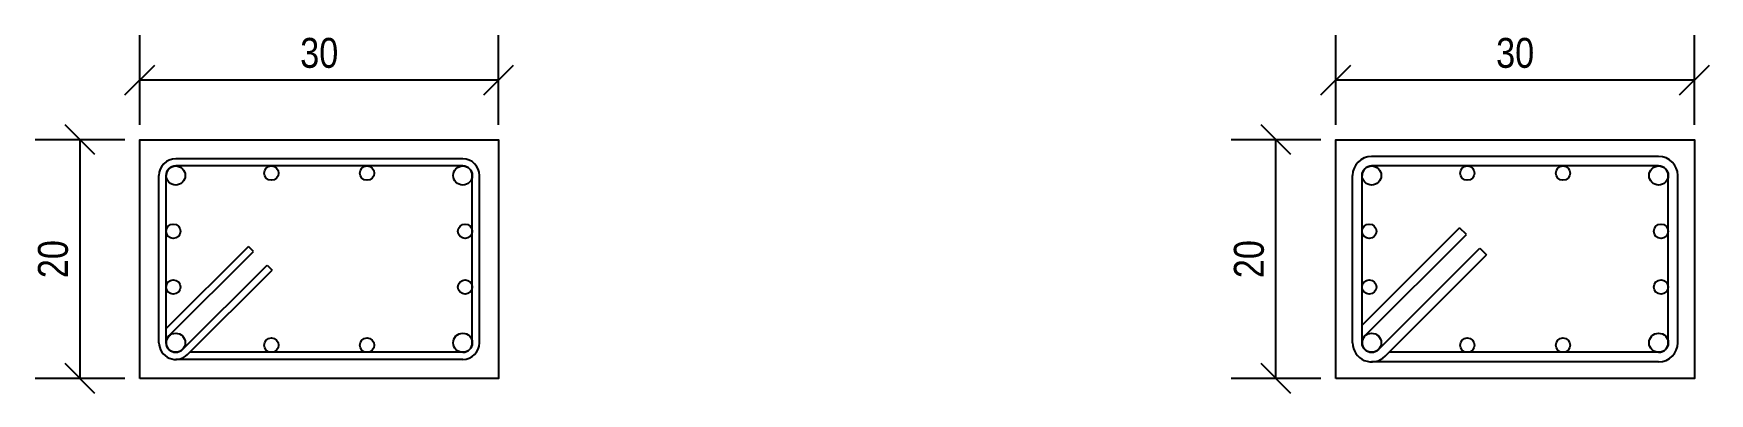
# Model space of a CAD drawing. Header units: metres. Extents: x -0.59 to 0.81, y -1.01 to 1.29.
# Drawn here: x -0.589 to 0.812, y -1.012 to -0.711 of the extents above.
import ezdxf

# ---------------------------------------------------------------- set-up
doc = ezdxf.new("R2010")
doc.units = ezdxf.units.M
doc.styles.add('OpenSansCondensed-Light', font='OpenSansCondensed-Light.ttf')
doc.dimstyles.new('EZ_M_10_H25_CM', dxfattribs={"dimtxt": 0.025, "dimasz": 0.025, "dimexe": 0.0375, "dimexo": 0.0125, "dimgap": 0.01, "dimtad": 1, "dimlfac": 100, "dimzin": 12, "dimdsep": 46, "dimtxsty": 'OpenSansCondensed-Light', "dimtsz": 0.0125, "dimcen": 2.5, "dimazin": 3, "dimtfac": 0.5, "dimtmove": 2, "dimatfit": 3})

msp = doc.modelspace()

# ---------------------------------------------------------------- linework, layer by layer
for p, q in [((-0.23, -0.816), (-0.47, -0.816)), ((-0.23, -0.822), (-0.47, -0.822)), ((0.77, -0.814), (0.53, -0.814)), ((0.77, -0.822), (0.53, -0.822)), ((-0.484, -0.97), (-0.484, -0.83)), ((-0.478, -0.97), (-0.478, -0.83)), ((-0.222, -0.97), (-0.222, -0.83)), ((-0.216, -0.97), (-0.216, -0.83)), ((0.514, -0.97), (0.514, -0.83)), ((0.522, -0.97), (0.522, -0.83)), ((0.778, -0.97), (0.778, -0.83)), ((0.786, -0.97), (0.786, -0.83)), ((0.522, -0.95537), (0.60354, -0.87383)), ((0.52434, -0.96434), (0.6092, -0.87949)), ((0.6092, -0.87949), (0.60354, -0.87383)), ((-0.478, -0.9582), (-0.40919, -0.88939)), ((-0.47566, -0.96434), (-0.40495, -0.89363)), ((-0.40495, -0.89363), (-0.40919, -0.88939)), ((0.53566, -0.97566), (0.62051, -0.8908)), ((0.54131, -0.98131), (0.62617, -0.89646)), ((0.62051, -0.8908), (0.62617, -0.89646)), ((-0.46434, -0.97566), (-0.39363, -0.90495)), ((-0.4601, -0.9799), (-0.38939, -0.90919)), ((-0.39363, -0.90495), (-0.38939, -0.90919)), ((-0.23, -0.978), (-0.4582, -0.978)), ((0.77, -0.978), (0.54463, -0.978)), ((-0.23, -0.984), (-0.47, -0.984)), ((0.77, -0.986), (0.53, -0.986))]:
    msp.add_line(p, q)
for points in [[(-0.5, -1), (-0.5, -0.8), (-0.2, -0.8), (-0.2, -1), (-0.5, -1)], [(0.5, -1), (0.5, -0.8), (0.8, -0.8), (0.8, -1), (0.5, -1)]]:
    msp.add_lwpolyline(points)
for centre, radius in [((-0.47, -0.83), 0.008), ((-0.39, -0.828), 0.006), ((-0.31, -0.828), 0.006), ((-0.23, -0.83), 0.008), ((0.53, -0.83), 0.008), ((0.61, -0.828), 0.006), ((0.69, -0.828), 0.006), ((0.77, -0.83), 0.008), ((-0.472, -0.87667), 0.006), ((-0.228, -0.87667), 0.006), ((0.528, -0.87667), 0.006), ((0.772, -0.87667), 0.006), ((-0.472, -0.92333), 0.006), ((-0.228, -0.92333), 0.006), ((0.528, -0.92333), 0.006), ((0.772, -0.92333), 0.006), ((-0.47, -0.97), 0.008), ((-0.39, -0.972), 0.006), ((-0.31, -0.972), 0.006), ((-0.23, -0.97), 0.008), ((0.53, -0.97), 0.008), ((0.61, -0.972), 0.006), ((0.69, -0.972), 0.006), ((0.77, -0.97), 0.008)]:
    msp.add_circle(centre, radius)
for centre, radius, start, end in [((-0.47, -0.83), 0.014, 90, 180), ((-0.47, -0.83), 0.008, 90, 180), ((-0.23, -0.83), 0.014, 0, 90), ((-0.23, -0.83), 0.008, 0, 90), ((0.53, -0.83), 0.016, 90, 180), ((0.53, -0.83), 0.008, 90, 180), ((0.77, -0.83), 0.016, 0, 90), ((0.77, -0.83), 0.008, 0, 90), ((-0.47, -0.97), 0.008, 135, -45), ((0.53, -0.97), 0.008, 135, -45), ((-0.47, -0.97), 0.014, 180, -45), ((-0.23, -0.97), 0.008, -90, 0), ((-0.23, -0.97), 0.014, -90, 0), ((0.53, -0.97), 0.016, 180, -45), ((0.77, -0.97), 0.008, -90, 0), ((0.77, -0.97), 0.016, -90, 0)]:
    msp.add_arc(centre, radius, start, end)

# ---------------------------------------------------------------- dimensions: what is measured, and where the dimension line sits
for base, p1, p2 in [((-0.5, -0.75), (-0.5, -0.8), (-0.2, -0.8)), ((0.5, -0.75), (0.5, -0.8), (0.8, -0.8))]:
    msp.add_linear_dim(base=base, p1=p1, p2=p2, dimstyle='EZ_M_10_H25_CM').render()
for base, p1, p2 in [((-0.55, -1), (-0.5, -1), (-0.5, -0.8)), ((0.45, -1), (0.5, -1), (0.5, -0.8))]:
    msp.add_linear_dim(base=base, p1=p1, p2=p2, angle=90, dimstyle='EZ_M_10_H25_CM').render()

doc.saveas('drawing.dxf')
